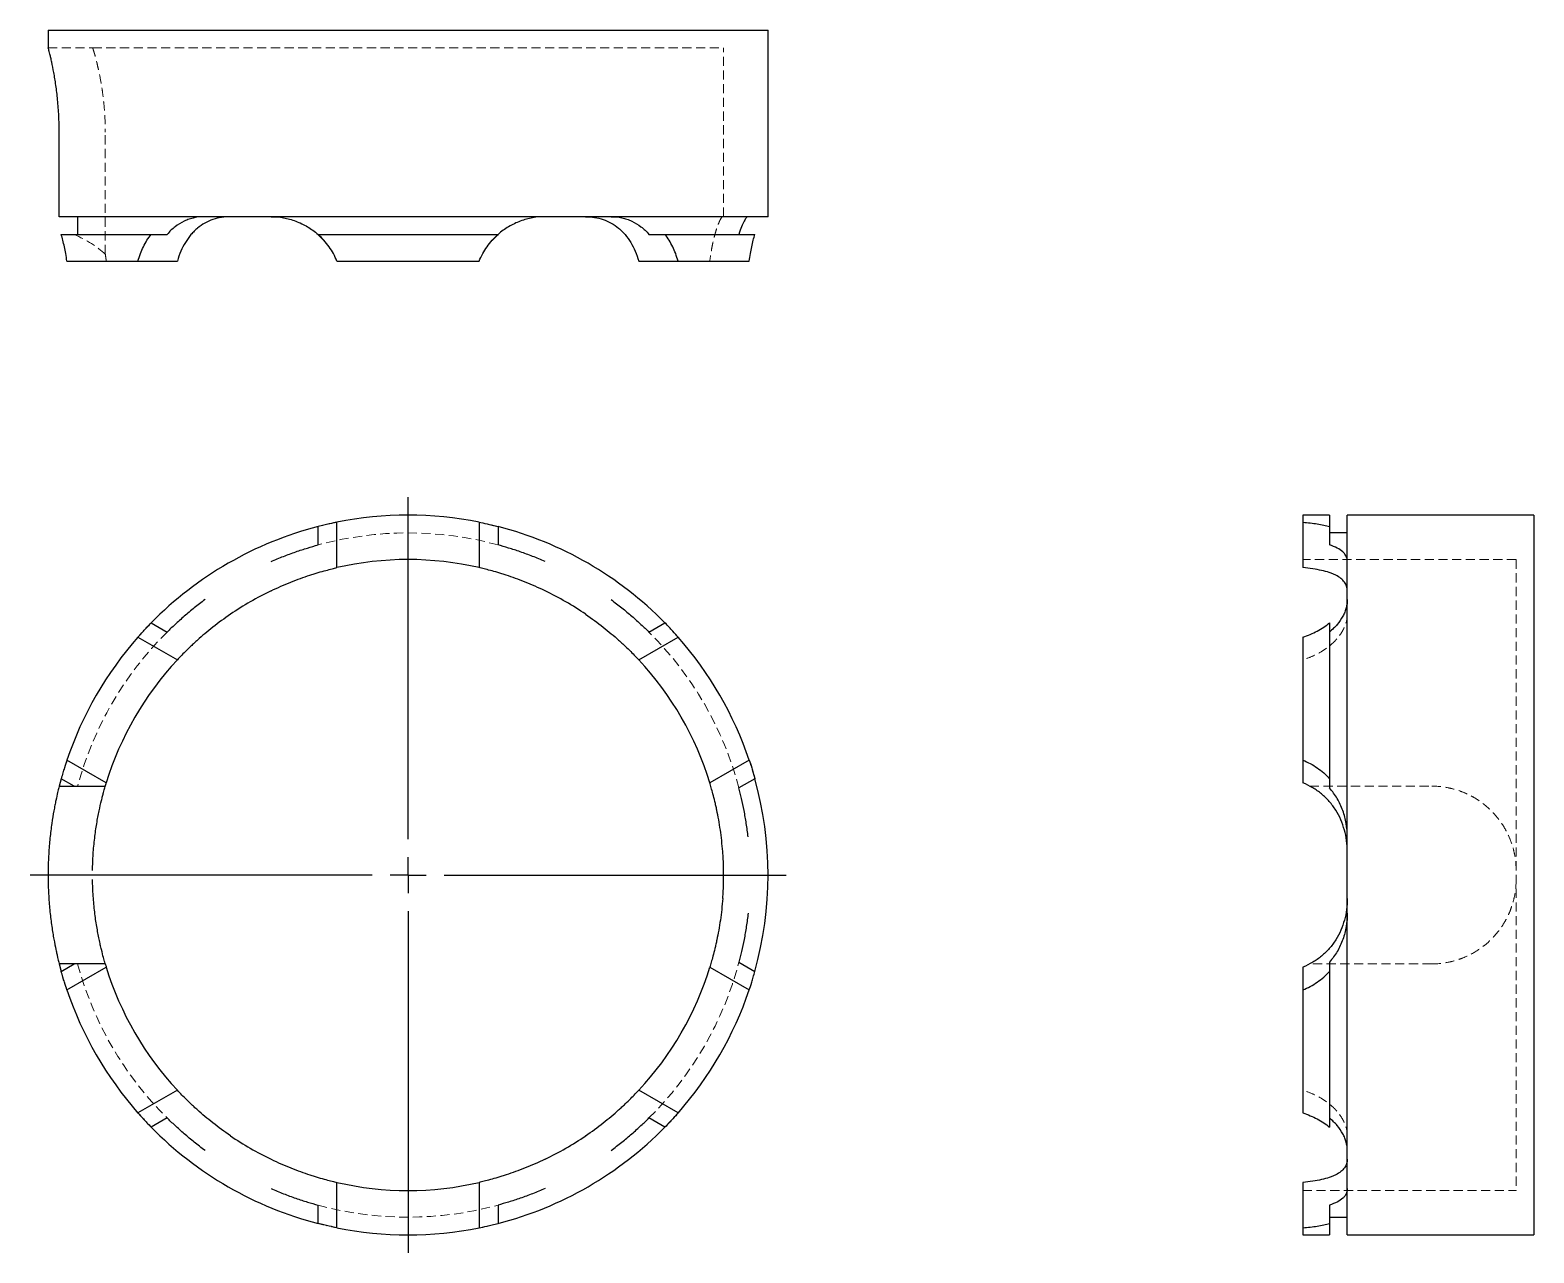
# Model space of a CAD drawing. Header units: millimetres. Extents: x 30 to 239, y 4 to 174.
import ezdxf

# ---------------------------------------------------------------- set-up
doc = ezdxf.new("R2010")
doc.units = ezdxf.units.MM
doc.linetypes.add('HIDDEN', pattern=[1.905, 1.27, -0.635])
doc.layers.add('10', color=7, linetype='Continuous')

# ---------------------------------------------------------------- blocks, each defined once
blk = doc.blocks.new('SW_CENTERMARKSYMBOL_0')
at = {"layer": '10', "color": 0}
for p, q in [((0, 5), (0, 52.5)), ((0, 0), (0, 2.5)), ((-5, 0), (-52.5, 0)), ((0, 0), (-2.5, 0)), ((0, 0), (0, -2.5)), ((0, 0), (2.5, 0)), ((5, 0), (52.5, 0)), ((0, -5), (0, -52.5))]:
    blk.add_line(p, q, dxfattribs=at)

msp = doc.modelspace()

# ---------------------------------------------------------------- linework, layer by layer
at = {"color": 7, "linetype": 'Continuous', "lineweight": 25}
for p, q in [((33, 174.38), (33, 171.91)), ((33, 174.38), (133, 174.38)), ((133, 148.46), (133, 174.38)), ((33, 171.91), (33, 171.91)), ((34.55, 148.46), (34.55, 160.19)), ((133, 148.46), (34.55, 148.46)), ((37.1, 148.46), (37.1, 145.99)), ((34.82, 145.99), (47.32, 145.99)), ((47.32, 145.99), (49.54, 145.99)), ((116.46, 145.99), (118.68, 145.99)), ((35.61, 142.28), (45.49, 142.28)), ((45.49, 142.28), (50.96, 142.28)), ((73.12, 142.28), (92.88, 142.28)), ((115.04, 142.28), (120.51, 142.28)), ((120.51, 142.28), (130.39, 142.28)), ((210.99, 107), (207.28, 107)), ((207.28, 107), (207.28, 106.01)), ((210.99, 107), (210.99, 105.41)), ((239.38, 107), (213.46, 107)), ((213.46, 7), (213.46, 107)), ((239.38, 107), (239.38, 7)), ((70.5, 102.86), (70.5, 105.41)), ((73.12, 99.7), (73.12, 106.01)), ((92.88, 106.01), (92.88, 99.7)), ((95.5, 105.41), (95.5, 102.86)), ((207.28, 106.01), (207.28, 99.7)), ((210.99, 105.41), (210.99, 102.86)), ((213.46, 104.53), (210.99, 104.53)), ((47.32, 92.03), (49.54, 90.75)), ((116.46, 90.75), (118.68, 92.03)), ((45.49, 90.06), (50.96, 86.9)), ((115.04, 86.9), (120.51, 90.06)), ((207.28, 90.06), (207.28, 72.95)), ((41.08, 69.8), (35.61, 72.95)), ((130.39, 72.95), (124.92, 69.8)), ((207.28, 72.95), (207.28, 69.8)), ((34.82, 70.38), (34.55, 69.35)), ((34.55, 69.35), (36.62, 69.35)), ((36.62, 69.35), (34.82, 70.38)), ((36.62, 69.35), (40.95, 69.35)), ((131.18, 70.38), (128.96, 69.1)), ((210.99, 70.38), (210.99, 69.1)), ((34.55, 44.65), (34.82, 43.62)), ((36.62, 44.65), (34.55, 44.65)), ((34.82, 43.62), (36.62, 44.65)), ((35.61, 41.05), (41.08, 44.2)), ((40.95, 44.65), (36.62, 44.65)), ((124.92, 44.2), (130.39, 41.05)), ((128.96, 44.9), (131.18, 43.62)), ((207.28, 44.2), (207.28, 41.05)), ((210.99, 44.9), (210.99, 43.62)), ((207.28, 41.05), (207.28, 23.94)), ((50.96, 27.1), (45.49, 23.94)), ((120.51, 23.94), (115.04, 27.1)), ((49.54, 23.25), (47.32, 21.97)), ((118.68, 21.97), (116.46, 23.25)), ((73.12, 7.99), (73.12, 14.3)), ((92.88, 14.3), (92.88, 7.99)), ((207.28, 14.3), (207.28, 7.99)), ((70.5, 8.59), (70.5, 11.14)), ((95.5, 11.14), (95.5, 8.59)), ((210.99, 11.14), (210.99, 8.59)), ((210.99, 9.47), (213.46, 9.47)), ((210.99, 8.59), (210.99, 7)), ((207.28, 7.99), (207.28, 7)), ((207.28, 7), (210.99, 7)), ((213.46, 7), (239.38, 7))]:
    msp.add_line(p, q, dxfattribs=at)
at = {"color": 7, "linetype": 'HIDDEN', "lineweight": 18}
for p, q in [((33, 171.91), (39.18, 171.91)), ((39.18, 171.91), (126.83, 171.91)), ((126.83, 148.46), (126.83, 171.91)), ((40.95, 143.26), (40.95, 160.19)), ((70.42, 146.05), (71.46, 145.01)), ((95.58, 146.05), (94.54, 145.01)), ((236.91, 100.83), (207.28, 100.83)), ((236.91, 100.83), (236.91, 13.17)), ((208.26, 69.35), (225.19, 69.35)), ((225.19, 44.65), (208.26, 44.65)), ((207.28, 13.17), (236.91, 13.17)), ((92.88, 7.99), (94.38, 8.31))]:
    msp.add_line(p, q, dxfattribs=at)
at = {"color": 7, "linetype": 'Continuous', "lineweight": 25, "flags": 128}
for points in [[(70.5, 145.99), (72.96, 145.99), (75.45, 145.99), (77.96, 145.99), (80.47, 145.99), (83, 145.99), (85.53, 145.99), (88.04, 145.99), (90.55, 145.99), (93.04, 145.99), (95.5, 145.99)], [(118.68, 145.99), (120.4, 145.99), (122.03, 145.99), (123.56, 145.99), (124.98, 145.99), (126.3, 145.99), (127.51, 145.99), (128.6, 145.99), (129.58, 145.99), (130.44, 145.99), (131.18, 145.99)], [(210.99, 92.03), (210.99, 90.18), (210.99, 88.25), (210.99, 86.24), (210.99, 84.16), (210.99, 82), (210.99, 79.78), (210.99, 77.5), (210.99, 75.17), (210.99, 72.8), (210.99, 70.38)], [(210.99, 43.62), (210.99, 41.2), (210.99, 38.83), (210.99, 36.5), (210.99, 34.22), (210.99, 32), (210.99, 29.84), (210.99, 27.76), (210.99, 25.75), (210.99, 23.82), (210.99, 21.97)]]:
    msp.add_lwpolyline(points, dxfattribs=at)
at = {"color": 7, "linetype": 'HIDDEN', "lineweight": 18, "flags": 128}
for points in [[(95.5, 105.41), (94.6, 105.64), (92.88, 106.01)], [(47.32, 92.03), (45.93, 90.55), (45.49, 90.06)], [(120.51, 90.06), (119.47, 91.21), (118.68, 92.03)], [(35.61, 72.95), (35.21, 71.69), (34.82, 70.38)], [(131.18, 70.38), (130.53, 72.54), (130.39, 72.95)], [(34.82, 43.62), (35.21, 42.31), (35.61, 41.05)], [(130.39, 41.05), (130.53, 41.46), (131.18, 43.62)], [(45.49, 23.94), (45.93, 23.45), (47.32, 21.97)], [(118.68, 21.97), (119.47, 22.79), (120.51, 23.94)], [(94.43, 8.32), (94.6, 8.36), (95.5, 8.59)]]:
    msp.add_lwpolyline(points, dxfattribs=at)
at = {"color": 7, "linetype": 'Continuous', "lineweight": 25}
for radius, start, end in [(50, 78.6074, 101.3926), (50, 104.4771, 135.5229), (50, 44.4771, 75.5229), (43.83, 76.9764, 103.0236), (43.83, 115.7382, 124.2618), (43.83, 55.7382, 64.2618), (50, 138.6074, 161.3926), (50, 18.6074, 41.3926), (43.83, 136.9764, 163.0236), (43.83, 16.9764, 43.0236), (50, 344.4771, 15.5229), (43.83, 355.7382, 4.2618), (50, 179.2926, 180.7074), (43.83, 196.9764, 223.0236), (43.83, 316.9764, 343.0236), (50, 198.6074, 221.3926), (50, 318.6074, 341.3926), (50, 224.4771, 255.5229), (50, 284.4771, 315.5229), (43.83, 235.7382, 244.2618), (43.83, 295.7382, 304.2618), (43.83, 256.9764, 283.0236), (50, 258.6074, 281.3926)]:
    msp.add_arc((83, 57), radius, start, end, dxfattribs=at)
at = {"color": 7, "linetype": 'HIDDEN', "lineweight": 18}
for radius, start, end in [(50, 101.3926, 104.4771), (47.53, 74.7531, 105.2469), (47.53, 134.7531, 164.9453), (47.53, 14.7531, 45.2469), (47.53, 195.0547, 225.2469), (47.53, 314.7531, 345.2469), (47.53, 254.7531, 285.2469), (50, 255.5229, 258.6074)]:
    msp.add_arc((83, 57), radius, start, end, dxfattribs=at)
msp.add_ellipse((23.55, 138.58), major_axis=(19.75, 0), ratio=0.5, start_param=0.493556, end_param=0.848062, dxfattribs=at)
at = {"color": 7, "linetype": 'Continuous', "lineweight": 25}
for points, knots in [([(34.55, 160.19), (34.55, 160.96), (34.53, 161.73), (34.47, 162.86), (34.45, 163.23), (34.39, 163.97), (34.36, 164.33), (34.26, 165.4), (34.18, 166.07), (34.04, 167.02), (33.99, 167.33), (33.9, 167.93), (33.85, 168.21), (33.7, 169.02), (33.61, 169.5), (33.47, 170.14), (33.42, 170.34), (33.34, 170.7), (33.3, 170.87), (33.23, 171.16), (33.19, 171.29), (33.13, 171.51), (33.11, 171.61), (33.04, 171.84), (33.01, 171.91), (33, 171.91)], [0, 0, 0, 0, 0.125, 0.125, 0.1875, 0.1875, 0.25, 0.25, 0.375, 0.375, 0.4375, 0.4375, 0.5, 0.5, 0.625, 0.625, 0.6875, 0.6875, 0.75, 0.75, 0.8125, 0.8125, 0.875, 0.875, 1, 1, 1, 1]), ([(54.8, 148.46), (54.29, 148.46), (53.79, 148.41), (53.07, 148.25), (52.83, 148.19), (52.37, 148.04), (52.14, 147.94), (51.46, 147.63), (51.04, 147.37), (50.25, 146.76), (49.88, 146.4), (49.54, 145.99)], [0, 0, 0, 0, 0.25, 0.25, 0.375, 0.375, 0.5, 0.5, 0.75, 0.75, 1, 1, 1, 1]), ([(58.33, 148.46), (57.48, 148.46), (56.67, 148.33), (55.51, 147.93), (55.13, 147.76), (54.42, 147.36), (54.08, 147.13), (53.6, 146.73), (53.44, 146.59), (53.14, 146.29), (52.99, 146.13), (52.56, 145.63), (52.31, 145.27), (51.84, 144.5), (51.63, 144.09), (51.25, 143.22), (51.09, 142.76), (50.96, 142.28)], [0, 0, 0, 0, 0.25, 0.25, 0.375, 0.375, 0.5, 0.5, 0.5625, 0.5625, 0.625, 0.625, 0.75, 0.75, 0.875, 0.875, 1, 1, 1, 1]), ([(63.97, 148.46), (64.55, 148.46), (65.12, 148.41), (65.98, 148.25), (66.27, 148.19), (66.84, 148.04), (67.13, 147.94), (67.97, 147.63), (68.51, 147.37), (69.54, 146.76), (70.03, 146.4), (70.5, 145.99)], [0, 0, 0, 0, 0.25, 0.25, 0.375, 0.375, 0.5, 0.5, 0.75, 0.75, 1, 1, 1, 1]), ([(102.03, 148.46), (101.45, 148.46), (100.88, 148.41), (100.02, 148.25), (99.73, 148.19), (99.16, 148.04), (98.87, 147.94), (98.03, 147.63), (97.49, 147.37), (96.46, 146.76), (95.97, 146.4), (95.5, 145.99)], [0, 0, 0, 0, 0.25, 0.25, 0.375, 0.375, 0.5, 0.5, 0.75, 0.75, 1, 1, 1, 1]), ([(107.67, 148.46), (108.52, 148.46), (109.33, 148.33), (110.49, 147.93), (110.87, 147.76), (111.58, 147.36), (111.92, 147.13), (112.4, 146.73), (112.56, 146.59), (112.86, 146.29), (113.01, 146.13), (113.44, 145.63), (113.69, 145.27), (114.16, 144.5), (114.37, 144.09), (114.75, 143.22), (114.91, 142.76), (115.04, 142.28)], [0, 0, 0, 0, 0.25, 0.25, 0.375, 0.375, 0.5, 0.5, 0.5625, 0.5625, 0.625, 0.625, 0.75, 0.75, 0.875, 0.875, 1, 1, 1, 1]), ([(111.2, 148.46), (111.71, 148.46), (112.21, 148.41), (112.93, 148.25), (113.17, 148.19), (113.63, 148.04), (113.86, 147.94), (114.54, 147.63), (114.96, 147.37), (115.75, 146.76), (116.12, 146.4), (116.46, 145.99)], [0, 0, 0, 0, 0.25, 0.25, 0.375, 0.375, 0.5, 0.5, 0.75, 0.75, 1, 1, 1, 1]), ([(130.24, 148.46), (130.16, 148.46), (130.08, 148.41), (129.94, 148.25), (129.89, 148.19), (129.79, 148.04), (129.74, 147.94), (129.57, 147.63), (129.45, 147.37), (129.21, 146.76), (129.09, 146.4), (128.96, 145.99)], [0, 0, 0, 0, 0.25, 0.25, 0.375, 0.375, 0.5, 0.5, 0.75, 0.75, 1, 1, 1, 1]), ([(35.61, 142.28), (35.52, 143), (35.4, 143.67), (35.2, 144.6), (35.13, 144.9), (34.98, 145.47), (34.9, 145.74), (34.82, 145.99)], [0, 0, 0, 0, 0.5, 0.5, 0.75, 0.75, 1, 1, 1, 1]), ([(45.49, 142.28), (45.69, 143), (45.94, 143.67), (46.39, 144.6), (46.56, 144.9), (46.92, 145.47), (47.12, 145.74), (47.32, 145.99)], [0, 0, 0, 0, 0.5, 0.5, 0.75, 0.75, 1, 1, 1, 1]), ([(73.12, 142.28), (72.83, 143), (72.47, 143.67), (71.81, 144.6), (71.57, 144.9), (71.06, 145.47), (70.79, 145.74), (70.5, 145.99)], [0, 0, 0, 0, 0.5, 0.5, 0.75, 0.75, 1, 1, 1, 1]), ([(92.88, 142.28), (93.17, 143), (93.53, 143.67), (94.19, 144.6), (94.43, 144.9), (94.94, 145.47), (95.21, 145.74), (95.5, 145.99)], [0, 0, 0, 0, 0.5, 0.5, 0.75, 0.75, 1, 1, 1, 1]), ([(120.51, 142.28), (120.31, 143), (120.06, 143.67), (119.61, 144.6), (119.44, 144.9), (119.08, 145.47), (118.88, 145.74), (118.68, 145.99)], [0, 0, 0, 0, 0.5, 0.5, 0.75, 0.75, 1, 1, 1, 1]), ([(130.39, 142.28), (130.48, 143), (130.6, 143.67), (130.8, 144.6), (130.87, 144.9), (131.02, 145.47), (131.1, 145.74), (131.18, 145.99)], [0, 0, 0, 0, 0.5, 0.5, 0.75, 0.75, 1, 1, 1, 1]), ([(73.12, 106.01), (72.83, 105.96), (72.47, 105.88), (71.81, 105.73), (71.57, 105.68), (71.06, 105.55), (70.79, 105.49), (70.5, 105.41)], [0, 0, 0, 0, 0.5, 0.5, 0.75, 0.75, 1, 1, 1, 1]), ([(92.88, 106.01), (93.17, 105.96), (93.53, 105.88), (94.19, 105.73), (94.43, 105.68), (94.94, 105.55), (95.21, 105.49), (95.5, 105.41)], [0, 0, 0, 0, 0.5, 0.5, 0.75, 0.75, 1, 1, 1, 1]), ([(207.28, 106.01), (208, 105.96), (208.67, 105.88), (209.6, 105.73), (209.9, 105.68), (210.47, 105.55), (210.74, 105.49), (210.99, 105.41)], [0, 0, 0, 0, 0.5, 0.5, 0.75, 0.75, 1, 1, 1, 1]), ([(63.97, 100.55), (64.55, 100.81), (65.12, 101.05), (65.98, 101.38), (66.27, 101.49), (66.84, 101.7), (67.13, 101.8), (67.97, 102.1), (68.51, 102.27), (69.54, 102.59), (70.03, 102.73), (70.5, 102.86)], [0, 0, 0, 0, 0.25, 0.25, 0.375, 0.375, 0.5, 0.5, 0.75, 0.75, 1, 1, 1, 1]), ([(102.03, 100.55), (101.45, 100.81), (100.88, 101.05), (100.02, 101.38), (99.73, 101.49), (99.16, 101.7), (98.87, 101.8), (98.03, 102.1), (97.49, 102.27), (96.46, 102.59), (95.97, 102.73), (95.5, 102.86)], [0, 0, 0, 0, 0.25, 0.25, 0.375, 0.375, 0.5, 0.5, 0.75, 0.75, 1, 1, 1, 1]), ([(213.46, 100.55), (213.46, 100.81), (213.41, 101.05), (213.25, 101.38), (213.19, 101.49), (213.04, 101.7), (212.94, 101.8), (212.63, 102.1), (212.37, 102.27), (211.76, 102.59), (211.4, 102.73), (210.99, 102.86)], [0, 0, 0, 0, 0.25, 0.25, 0.375, 0.375, 0.5, 0.5, 0.75, 0.75, 1, 1, 1, 1]), ([(63.97, 96.48), (64.89, 96.92), (65.81, 97.33), (67.18, 97.88), (67.64, 98.05), (68.52, 98.37), (68.94, 98.51), (69.56, 98.72), (69.76, 98.78), (70.15, 98.9), (70.35, 98.96), (70.91, 99.13), (71.25, 99.22), (71.89, 99.4), (72.18, 99.47), (72.7, 99.6), (72.93, 99.66), (73.12, 99.7)], [0, 0, 0, 0, 0.25, 0.25, 0.375, 0.375, 0.5, 0.5, 0.5625, 0.5625, 0.625, 0.625, 0.75, 0.75, 0.875, 0.875, 1, 1, 1, 1]), ([(102.03, 96.48), (101.11, 96.92), (100.19, 97.33), (98.82, 97.88), (98.36, 98.05), (97.48, 98.37), (97.06, 98.51), (96.44, 98.72), (96.24, 98.78), (95.85, 98.9), (95.65, 98.96), (95.09, 99.13), (94.75, 99.22), (94.11, 99.4), (93.82, 99.47), (93.3, 99.6), (93.07, 99.66), (92.88, 99.7)], [0, 0, 0, 0, 0.25, 0.25, 0.375, 0.375, 0.5, 0.5, 0.5625, 0.5625, 0.625, 0.625, 0.75, 0.75, 0.875, 0.875, 1, 1, 1, 1]), ([(213.46, 96.48), (213.46, 96.92), (213.33, 97.33), (212.93, 97.88), (212.76, 98.05), (212.36, 98.37), (212.13, 98.51), (211.73, 98.72), (211.59, 98.78), (211.29, 98.9), (211.13, 98.96), (210.63, 99.13), (210.27, 99.22), (209.5, 99.4), (209.09, 99.47), (208.22, 99.6), (207.76, 99.66), (207.28, 99.7)], [0, 0, 0, 0, 0.25, 0.25, 0.375, 0.375, 0.5, 0.5, 0.5625, 0.5625, 0.625, 0.625, 0.75, 0.75, 0.875, 0.875, 1, 1, 1, 1]), ([(54.8, 95.26), (54.29, 94.88), (53.79, 94.5), (53.07, 93.93), (52.83, 93.73), (52.37, 93.34), (52.14, 93.15), (51.46, 92.56), (51.04, 92.18), (50.25, 91.45), (49.88, 91.09), (49.54, 90.75)], [0, 0, 0, 0, 0.25, 0.25, 0.375, 0.375, 0.5, 0.5, 0.75, 0.75, 1, 1, 1, 1]), ([(111.2, 95.26), (111.71, 94.88), (112.21, 94.5), (112.93, 93.93), (113.17, 93.73), (113.63, 93.34), (113.86, 93.15), (114.54, 92.56), (114.96, 92.18), (115.75, 91.45), (116.12, 91.09), (116.46, 90.75)], [0, 0, 0, 0, 0.25, 0.25, 0.375, 0.375, 0.5, 0.5, 0.75, 0.75, 1, 1, 1, 1]), ([(213.46, 95.26), (213.46, 94.88), (213.41, 94.5), (213.25, 93.93), (213.19, 93.73), (213.04, 93.34), (212.94, 93.15), (212.63, 92.56), (212.37, 92.18), (211.76, 91.45), (211.4, 91.09), (210.99, 90.75)], [0, 0, 0, 0, 0.25, 0.25, 0.375, 0.375, 0.5, 0.5, 0.75, 0.75, 1, 1, 1, 1]), ([(45.49, 90.06), (45.69, 90.28), (45.94, 90.56), (46.39, 91.06), (46.56, 91.24), (46.92, 91.62), (47.12, 91.82), (47.32, 92.03)], [0, 0, 0, 0, 0.5, 0.5, 0.75, 0.75, 1, 1, 1, 1]), ([(58.33, 93.22), (57.48, 92.64), (56.67, 92.05), (55.51, 91.14), (55.13, 90.83), (54.42, 90.23), (54.08, 89.93), (53.6, 89.5), (53.44, 89.36), (53.14, 89.08), (52.99, 88.94), (52.56, 88.54), (52.31, 88.29), (51.84, 87.82), (51.63, 87.61), (51.25, 87.22), (51.09, 87.05), (50.96, 86.9)], [0, 0, 0, 0, 0.25, 0.25, 0.375, 0.375, 0.5, 0.5, 0.5625, 0.5625, 0.625, 0.625, 0.75, 0.75, 0.875, 0.875, 1, 1, 1, 1]), ([(107.67, 93.22), (108.52, 92.64), (109.33, 92.05), (110.49, 91.14), (110.87, 90.83), (111.58, 90.23), (111.92, 89.93), (112.4, 89.5), (112.56, 89.36), (112.86, 89.08), (113.01, 88.94), (113.44, 88.54), (113.69, 88.29), (114.16, 87.82), (114.37, 87.61), (114.75, 87.22), (114.91, 87.05), (115.04, 86.9)], [0, 0, 0, 0, 0.25, 0.25, 0.375, 0.375, 0.5, 0.5, 0.5625, 0.5625, 0.625, 0.625, 0.75, 0.75, 0.875, 0.875, 1, 1, 1, 1]), ([(120.51, 90.06), (120.31, 90.28), (120.06, 90.56), (119.61, 91.06), (119.44, 91.24), (119.08, 91.62), (118.88, 91.82), (118.68, 92.03)], [0, 0, 0, 0, 0.5, 0.5, 0.75, 0.75, 1, 1, 1, 1]), ([(207.28, 90.06), (208, 90.28), (208.67, 90.56), (209.6, 91.06), (209.9, 91.24), (210.47, 91.62), (210.74, 91.82), (210.99, 92.03)], [0, 0, 0, 0, 0.5, 0.5, 0.75, 0.75, 1, 1, 1, 1]), ([(35.61, 72.95), (35.52, 72.67), (35.4, 72.32), (35.2, 71.67), (35.13, 71.44), (34.98, 70.93), (34.9, 70.67), (34.82, 70.38)], [0, 0, 0, 0, 0.5, 0.5, 0.75, 0.75, 1, 1, 1, 1]), ([(130.39, 72.95), (130.48, 72.67), (130.6, 72.32), (130.8, 71.67), (130.87, 71.44), (131.02, 70.93), (131.1, 70.67), (131.18, 70.38)], [0, 0, 0, 0, 0.5, 0.5, 0.75, 0.75, 1, 1, 1, 1]), ([(207.28, 72.95), (208, 72.67), (208.67, 72.32), (209.6, 71.67), (209.9, 71.44), (210.47, 70.93), (210.74, 70.67), (210.99, 70.38)], [0, 0, 0, 0, 0.5, 0.5, 0.75, 0.75, 1, 1, 1, 1]), ([(34.55, 69.35), (34.55, 69.35), (34.53, 69.27), (34.47, 69.04), (34.45, 68.95), (34.39, 68.73), (34.36, 68.6), (34.26, 68.15), (34.18, 67.79), (34.04, 67.16), (33.99, 66.93), (33.9, 66.44), (33.85, 66.18), (33.7, 65.37), (33.61, 64.79), (33.47, 63.83), (33.42, 63.5), (33.34, 62.82), (33.3, 62.48), (33.23, 61.77), (33.19, 61.41), (33.13, 60.68), (33.11, 60.3), (33.04, 59.16), (33.01, 58.4), (33, 57.62)], [0, 0, 0, 0, 0.125, 0.125, 0.1875, 0.1875, 0.25, 0.25, 0.375, 0.375, 0.4375, 0.4375, 0.5, 0.5, 0.625, 0.625, 0.6875, 0.6875, 0.75, 0.75, 0.8125, 0.8125, 0.875, 0.875, 1, 1, 1, 1]), ([(39.18, 57.62), (39.19, 58.4), (39.22, 59.16), (39.29, 60.29), (39.32, 60.66), (39.39, 61.4), (39.43, 61.76), (39.56, 62.83), (39.65, 63.5), (39.81, 64.45), (39.86, 64.76), (39.98, 65.36), (40.03, 65.64), (40.2, 66.45), (40.31, 66.93), (40.47, 67.57), (40.52, 67.77), (40.61, 68.13), (40.65, 68.3), (40.73, 68.59), (40.77, 68.72), (40.83, 68.94), (40.86, 69.04), (40.92, 69.27), (40.95, 69.35), (40.95, 69.35)], [0, 0, 0, 0, 0.125, 0.125, 0.1875, 0.1875, 0.25, 0.25, 0.375, 0.375, 0.4375, 0.4375, 0.5, 0.5, 0.625, 0.625, 0.6875, 0.6875, 0.75, 0.75, 0.8125, 0.8125, 0.875, 0.875, 1, 1, 1, 1]), ([(40.95, 69.35), (40.96, 69.39), (40.98, 69.47), (41.02, 69.58), (41.05, 69.69), (41.07, 69.76), (41.08, 69.8)], [0, 0, 0, 0, 0.247836, 0.497107, 0.747824, 1, 1, 1, 1]), ([(126.71, 60.26), (126.63, 61.28), (126.52, 62.28), (126.31, 63.74), (126.23, 64.22), (126.07, 65.14), (125.98, 65.58), (125.85, 66.22), (125.8, 66.42), (125.71, 66.82), (125.67, 67.02), (125.53, 67.59), (125.44, 67.94), (125.27, 68.58), (125.19, 68.87), (125.04, 69.38), (124.97, 69.61), (124.92, 69.8)], [0, 0, 0, 0, 0.25, 0.25, 0.375, 0.375, 0.5, 0.5, 0.5625, 0.5625, 0.625, 0.625, 0.75, 0.75, 0.875, 0.875, 1, 1, 1, 1]), ([(130.24, 62.29), (130.16, 62.92), (130.08, 63.54), (129.94, 64.46), (129.89, 64.76), (129.79, 65.36), (129.74, 65.65), (129.57, 66.53), (129.45, 67.09), (129.21, 68.14), (129.09, 68.64), (128.96, 69.1)], [0, 0, 0, 0, 0.25, 0.25, 0.375, 0.375, 0.5, 0.5, 0.75, 0.75, 1, 1, 1, 1]), ([(213.46, 60.26), (213.46, 61.28), (213.33, 62.28), (212.93, 63.74), (212.76, 64.22), (212.36, 65.14), (212.13, 65.58), (211.73, 66.22), (211.59, 66.42), (211.29, 66.82), (211.13, 67.02), (210.63, 67.59), (210.27, 67.94), (209.5, 68.58), (209.09, 68.87), (208.22, 69.38), (207.76, 69.61), (207.28, 69.8)], [0, 0, 0, 0, 0.25, 0.25, 0.375, 0.375, 0.5, 0.5, 0.5625, 0.5625, 0.625, 0.625, 0.75, 0.75, 0.875, 0.875, 1, 1, 1, 1]), ([(213.46, 62.29), (213.46, 62.92), (213.41, 63.54), (213.25, 64.46), (213.19, 64.76), (213.04, 65.36), (212.94, 65.65), (212.63, 66.53), (212.37, 67.09), (211.76, 68.14), (211.4, 68.64), (210.99, 69.1)], [0, 0, 0, 0, 0.25, 0.25, 0.375, 0.375, 0.5, 0.5, 0.75, 0.75, 1, 1, 1, 1]), ([(33, 56.38), (33.01, 55.6), (33.04, 54.84), (33.11, 53.71), (33.13, 53.34), (33.19, 52.6), (33.23, 52.24), (33.34, 51.18), (33.42, 50.5), (33.56, 49.55), (33.61, 49.24), (33.7, 48.64), (33.75, 48.36), (33.9, 47.55), (33.99, 47.07), (34.13, 46.43), (34.17, 46.23), (34.26, 45.87), (34.29, 45.7), (34.36, 45.41), (34.39, 45.28), (34.45, 45.05), (34.47, 44.96), (34.53, 44.73), (34.55, 44.65), (34.55, 44.65)], [0, 0, 0, 0, 0.125, 0.125, 0.1875, 0.1875, 0.25, 0.25, 0.375, 0.375, 0.4375, 0.4375, 0.5, 0.5, 0.625, 0.625, 0.6875, 0.6875, 0.75, 0.75, 0.8125, 0.8125, 0.875, 0.875, 1, 1, 1, 1]), ([(40.95, 44.65), (40.95, 44.65), (40.92, 44.73), (40.86, 44.96), (40.83, 45.05), (40.77, 45.27), (40.73, 45.41), (40.61, 45.85), (40.52, 46.21), (40.36, 46.85), (40.31, 47.08), (40.2, 47.56), (40.14, 47.82), (39.98, 48.63), (39.87, 49.21), (39.71, 50.17), (39.66, 50.5), (39.56, 51.18), (39.52, 51.52), (39.43, 52.22), (39.39, 52.58), (39.33, 53.32), (39.3, 53.7), (39.22, 54.84), (39.19, 55.6), (39.18, 56.38)], [0, 0, 0, 0, 0.125, 0.125, 0.1875, 0.1875, 0.25, 0.25, 0.375, 0.375, 0.4375, 0.4375, 0.5, 0.5, 0.625, 0.625, 0.6875, 0.6875, 0.75, 0.75, 0.8125, 0.8125, 0.875, 0.875, 1, 1, 1, 1]), ([(126.71, 53.74), (126.63, 52.72), (126.52, 51.72), (126.31, 50.26), (126.23, 49.78), (126.07, 48.86), (125.98, 48.42), (125.85, 47.78), (125.8, 47.58), (125.71, 47.18), (125.67, 46.98), (125.53, 46.41), (125.44, 46.06), (125.27, 45.42), (125.19, 45.13), (125.04, 44.62), (124.97, 44.39), (124.92, 44.2)], [0, 0, 0, 0, 0.25, 0.25, 0.375, 0.375, 0.5, 0.5, 0.5625, 0.5625, 0.625, 0.625, 0.75, 0.75, 0.875, 0.875, 1, 1, 1, 1]), ([(213.46, 53.74), (213.46, 52.72), (213.33, 51.72), (212.93, 50.26), (212.76, 49.78), (212.36, 48.86), (212.13, 48.42), (211.73, 47.78), (211.59, 47.58), (211.29, 47.18), (211.13, 46.98), (210.63, 46.41), (210.27, 46.06), (209.5, 45.42), (209.09, 45.13), (208.22, 44.62), (207.76, 44.39), (207.28, 44.2)], [0, 0, 0, 0, 0.25, 0.25, 0.375, 0.375, 0.5, 0.5, 0.5625, 0.5625, 0.625, 0.625, 0.75, 0.75, 0.875, 0.875, 1, 1, 1, 1]), ([(130.24, 51.71), (130.16, 51.08), (130.08, 50.46), (129.94, 49.54), (129.89, 49.24), (129.79, 48.64), (129.74, 48.35), (129.57, 47.47), (129.45, 46.91), (129.21, 45.86), (129.09, 45.36), (128.96, 44.9)], [0, 0, 0, 0, 0.25, 0.25, 0.375, 0.375, 0.5, 0.5, 0.75, 0.75, 1, 1, 1, 1]), ([(213.46, 51.71), (213.46, 51.08), (213.41, 50.46), (213.25, 49.54), (213.19, 49.24), (213.04, 48.64), (212.94, 48.35), (212.63, 47.47), (212.37, 46.91), (211.76, 45.86), (211.4, 45.36), (210.99, 44.9)], [0, 0, 0, 0, 0.25, 0.25, 0.375, 0.375, 0.5, 0.5, 0.75, 0.75, 1, 1, 1, 1]), ([(35.61, 41.05), (35.52, 41.33), (35.4, 41.68), (35.2, 42.33), (35.13, 42.56), (34.98, 43.07), (34.9, 43.33), (34.82, 43.62)], [0, 0, 0, 0, 0.5, 0.5, 0.75, 0.75, 1, 1, 1, 1]), ([(130.39, 41.05), (130.48, 41.33), (130.6, 41.68), (130.8, 42.33), (130.87, 42.56), (131.02, 43.07), (131.1, 43.33), (131.18, 43.62)], [0, 0, 0, 0, 0.5, 0.5, 0.75, 0.75, 1, 1, 1, 1]), ([(207.28, 41.05), (208, 41.33), (208.67, 41.68), (209.6, 42.33), (209.9, 42.56), (210.47, 43.07), (210.74, 43.33), (210.99, 43.62)], [0, 0, 0, 0, 0.5, 0.5, 0.75, 0.75, 1, 1, 1, 1]), ([(58.33, 20.78), (57.48, 21.36), (56.67, 21.95), (55.51, 22.86), (55.13, 23.17), (54.42, 23.77), (54.08, 24.07), (53.6, 24.5), (53.44, 24.64), (53.14, 24.92), (52.99, 25.06), (52.56, 25.46), (52.31, 25.71), (51.84, 26.18), (51.63, 26.39), (51.25, 26.78), (51.09, 26.95), (50.96, 27.1)], [0, 0, 0, 0, 0.25, 0.25, 0.375, 0.375, 0.5, 0.5, 0.5625, 0.5625, 0.625, 0.625, 0.75, 0.75, 0.875, 0.875, 1, 1, 1, 1]), ([(107.67, 20.78), (108.52, 21.36), (109.33, 21.95), (110.49, 22.86), (110.87, 23.17), (111.58, 23.77), (111.92, 24.07), (112.4, 24.5), (112.56, 24.64), (112.86, 24.92), (113.01, 25.06), (113.44, 25.46), (113.69, 25.71), (114.16, 26.18), (114.37, 26.39), (114.75, 26.78), (114.91, 26.95), (115.04, 27.1)], [0, 0, 0, 0, 0.25, 0.25, 0.375, 0.375, 0.5, 0.5, 0.5625, 0.5625, 0.625, 0.625, 0.75, 0.75, 0.875, 0.875, 1, 1, 1, 1]), ([(45.49, 23.94), (45.69, 23.72), (45.94, 23.44), (46.39, 22.94), (46.56, 22.76), (46.92, 22.38), (47.12, 22.18), (47.32, 21.97)], [0, 0, 0, 0, 0.5, 0.5, 0.75, 0.75, 1, 1, 1, 1]), ([(54.8, 18.74), (54.29, 19.12), (53.79, 19.5), (53.07, 20.07), (52.83, 20.27), (52.37, 20.66), (52.14, 20.85), (51.46, 21.44), (51.04, 21.82), (50.25, 22.55), (49.88, 22.91), (49.54, 23.25)], [0, 0, 0, 0, 0.25, 0.25, 0.375, 0.375, 0.5, 0.5, 0.75, 0.75, 1, 1, 1, 1]), ([(111.2, 18.74), (111.71, 19.12), (112.21, 19.5), (112.93, 20.07), (113.17, 20.27), (113.63, 20.66), (113.86, 20.85), (114.54, 21.44), (114.96, 21.82), (115.75, 22.55), (116.12, 22.91), (116.46, 23.25)], [0, 0, 0, 0, 0.25, 0.25, 0.375, 0.375, 0.5, 0.5, 0.75, 0.75, 1, 1, 1, 1]), ([(120.51, 23.94), (120.31, 23.72), (120.06, 23.44), (119.61, 22.94), (119.44, 22.76), (119.08, 22.38), (118.88, 22.18), (118.68, 21.97)], [0, 0, 0, 0, 0.5, 0.5, 0.75, 0.75, 1, 1, 1, 1]), ([(207.28, 23.94), (208, 23.72), (208.67, 23.44), (209.6, 22.94), (209.9, 22.76), (210.47, 22.38), (210.74, 22.18), (210.99, 21.97)], [0, 0, 0, 0, 0.5, 0.5, 0.75, 0.75, 1, 1, 1, 1]), ([(213.46, 18.74), (213.46, 19.12), (213.41, 19.5), (213.25, 20.07), (213.19, 20.27), (213.04, 20.66), (212.94, 20.85), (212.63, 21.44), (212.37, 21.82), (211.76, 22.55), (211.4, 22.91), (210.99, 23.25)], [0, 0, 0, 0, 0.25, 0.25, 0.375, 0.375, 0.5, 0.5, 0.75, 0.75, 1, 1, 1, 1]), ([(63.97, 17.52), (64.89, 17.08), (65.81, 16.67), (67.18, 16.12), (67.64, 15.95), (68.52, 15.63), (68.94, 15.49), (69.56, 15.28), (69.76, 15.22), (70.15, 15.1), (70.35, 15.04), (70.91, 14.87), (71.25, 14.78), (71.89, 14.6), (72.18, 14.53), (72.7, 14.4), (72.93, 14.34), (73.12, 14.3)], [0, 0, 0, 0, 0.25, 0.25, 0.375, 0.375, 0.5, 0.5, 0.5625, 0.5625, 0.625, 0.625, 0.75, 0.75, 0.875, 0.875, 1, 1, 1, 1]), ([(102.03, 17.52), (101.11, 17.08), (100.19, 16.67), (98.82, 16.12), (98.36, 15.95), (97.48, 15.63), (97.06, 15.49), (96.44, 15.28), (96.24, 15.22), (95.85, 15.1), (95.65, 15.04), (95.09, 14.87), (94.75, 14.78), (94.11, 14.6), (93.82, 14.53), (93.3, 14.4), (93.07, 14.34), (92.88, 14.3)], [0, 0, 0, 0, 0.25, 0.25, 0.375, 0.375, 0.5, 0.5, 0.5625, 0.5625, 0.625, 0.625, 0.75, 0.75, 0.875, 0.875, 1, 1, 1, 1]), ([(213.46, 17.52), (213.46, 17.08), (213.33, 16.67), (212.93, 16.12), (212.76, 15.95), (212.36, 15.63), (212.13, 15.49), (211.73, 15.28), (211.59, 15.22), (211.29, 15.1), (211.13, 15.04), (210.63, 14.87), (210.27, 14.78), (209.5, 14.6), (209.09, 14.53), (208.22, 14.4), (207.76, 14.34), (207.28, 14.3)], [0, 0, 0, 0, 0.25, 0.25, 0.375, 0.375, 0.5, 0.5, 0.5625, 0.5625, 0.625, 0.625, 0.75, 0.75, 0.875, 0.875, 1, 1, 1, 1]), ([(63.97, 13.45), (64.55, 13.19), (65.12, 12.95), (65.98, 12.62), (66.27, 12.51), (66.84, 12.3), (67.13, 12.2), (67.97, 11.9), (68.51, 11.73), (69.54, 11.41), (70.03, 11.27), (70.5, 11.14)], [0, 0, 0, 0, 0.25, 0.25, 0.375, 0.375, 0.5, 0.5, 0.75, 0.75, 1, 1, 1, 1]), ([(102.03, 13.45), (101.45, 13.19), (100.88, 12.95), (100.02, 12.62), (99.73, 12.51), (99.16, 12.3), (98.87, 12.2), (98.03, 11.9), (97.49, 11.73), (96.46, 11.41), (95.97, 11.27), (95.5, 11.14)], [0, 0, 0, 0, 0.25, 0.25, 0.375, 0.375, 0.5, 0.5, 0.75, 0.75, 1, 1, 1, 1]), ([(213.46, 13.45), (213.46, 13.19), (213.41, 12.95), (213.25, 12.62), (213.19, 12.51), (213.04, 12.3), (212.94, 12.2), (212.63, 11.9), (212.37, 11.73), (211.76, 11.41), (211.4, 11.27), (210.99, 11.14)], [0, 0, 0, 0, 0.25, 0.25, 0.375, 0.375, 0.5, 0.5, 0.75, 0.75, 1, 1, 1, 1]), ([(73.12, 7.99), (72.83, 8.04), (72.47, 8.12), (71.81, 8.27), (71.57, 8.32), (71.06, 8.45), (70.79, 8.51), (70.5, 8.59)], [0, 0, 0, 0, 0.5, 0.5, 0.75, 0.75, 1, 1, 1, 1]), ([(92.88, 7.99), (93.17, 8.04), (93.53, 8.12), (94.19, 8.27), (94.43, 8.32), (94.94, 8.45), (95.21, 8.51), (95.5, 8.59)], [0, 0, 0, 0, 0.5, 0.5, 0.75, 0.75, 1, 1, 1, 1]), ([(207.28, 7.99), (208, 8.04), (208.67, 8.12), (209.6, 8.27), (209.9, 8.32), (210.47, 8.45), (210.74, 8.51), (210.99, 8.59)], [0, 0, 0, 0, 0.5, 0.5, 0.75, 0.75, 1, 1, 1, 1])]:
    msp.add_open_spline(points, degree=3, knots=knots, dxfattribs=at)
at = {"color": 7, "linetype": 'HIDDEN', "lineweight": 18}
for points, knots in [([(39.18, 171.91), (39.19, 171.91), (39.22, 171.84), (39.29, 171.61), (39.32, 171.52), (39.39, 171.29), (39.43, 171.16), (39.56, 170.72), (39.65, 170.36), (39.81, 169.72), (39.86, 169.49), (39.98, 169.01), (40.03, 168.75), (40.2, 167.95), (40.31, 167.36), (40.47, 166.4), (40.52, 166.07), (40.61, 165.4), (40.65, 165.05), (40.73, 164.35), (40.77, 163.99), (40.83, 163.25), (40.86, 162.87), (40.92, 161.73), (40.95, 160.97), (40.95, 160.19)], [0, 0, 0, 0, 0.125, 0.125, 0.1875, 0.1875, 0.25, 0.25, 0.375, 0.375, 0.4375, 0.4375, 0.5, 0.5, 0.625, 0.625, 0.6875, 0.6875, 0.75, 0.75, 0.8125, 0.8125, 0.875, 0.875, 1, 1, 1, 1]), ([(126.71, 148.46), (126.63, 148.46), (126.52, 148.33), (126.31, 147.93), (126.23, 147.76), (126.07, 147.36), (125.98, 147.13), (125.85, 146.73), (125.8, 146.59), (125.71, 146.29), (125.67, 146.13), (125.53, 145.63), (125.44, 145.27), (125.27, 144.5), (125.19, 144.09), (125.04, 143.22), (124.97, 142.76), (124.92, 142.28)], [0, 0, 0, 0, 0.25, 0.25, 0.375, 0.375, 0.5, 0.5, 0.5625, 0.5625, 0.625, 0.625, 0.75, 0.75, 0.875, 0.875, 1, 1, 1, 1]), ([(40.95, 143.26), (40.96, 143.18), (40.98, 143.02), (41.02, 142.78), (41.05, 142.54), (41.07, 142.37), (41.08, 142.28)], [0, 0, 0, 0, 0.247836, 0.497107, 0.747824, 1, 1, 1, 1]), ([(213.46, 93.22), (213.46, 92.64), (213.33, 92.05), (212.93, 91.14), (212.76, 90.83), (212.36, 90.23), (212.13, 89.93), (211.73, 89.5), (211.59, 89.36), (211.29, 89.08), (211.13, 88.94), (210.63, 88.54), (210.27, 88.29), (209.5, 87.82), (209.09, 87.61), (208.22, 87.22), (207.76, 87.05), (207.28, 86.9)], [0, 0, 0, 0, 0.25, 0.25, 0.375, 0.375, 0.5, 0.5, 0.5625, 0.5625, 0.625, 0.625, 0.75, 0.75, 0.875, 0.875, 1, 1, 1, 1]), ([(236.91, 57.62), (236.91, 58.4), (236.84, 59.16), (236.61, 60.29), (236.52, 60.66), (236.29, 61.4), (236.16, 61.76), (235.72, 62.83), (235.36, 63.5), (234.72, 64.45), (234.49, 64.76), (234.01, 65.36), (233.75, 65.64), (232.95, 66.45), (232.36, 66.93), (231.4, 67.57), (231.07, 67.77), (230.4, 68.13), (230.05, 68.3), (229.35, 68.59), (228.99, 68.72), (228.25, 68.94), (227.87, 69.04), (226.73, 69.27), (225.97, 69.35), (225.19, 69.35)], [0, 0, 0, 0, 0.125, 0.125, 0.1875, 0.1875, 0.25, 0.25, 0.375, 0.375, 0.4375, 0.4375, 0.5, 0.5, 0.625, 0.625, 0.6875, 0.6875, 0.75, 0.75, 0.8125, 0.8125, 0.875, 0.875, 1, 1, 1, 1]), ([(225.19, 44.65), (225.97, 44.65), (226.73, 44.73), (227.86, 44.96), (228.23, 45.05), (228.97, 45.27), (229.34, 45.41), (230.4, 45.85), (231.07, 46.21), (232.02, 46.85), (232.33, 47.08), (232.93, 47.56), (233.21, 47.82), (234.02, 48.63), (234.5, 49.21), (235.14, 50.17), (235.34, 50.5), (235.7, 51.18), (235.87, 51.52), (236.16, 52.22), (236.29, 52.58), (236.51, 53.32), (236.61, 53.7), (236.84, 54.84), (236.91, 55.6), (236.91, 56.38)], [0, 0, 0, 0, 0.125, 0.125, 0.1875, 0.1875, 0.25, 0.25, 0.375, 0.375, 0.4375, 0.4375, 0.5, 0.5, 0.625, 0.625, 0.6875, 0.6875, 0.75, 0.75, 0.8125, 0.8125, 0.875, 0.875, 1, 1, 1, 1]), ([(213.46, 20.78), (213.46, 21.36), (213.33, 21.95), (212.93, 22.86), (212.76, 23.17), (212.36, 23.77), (212.13, 24.07), (211.73, 24.5), (211.59, 24.64), (211.29, 24.92), (211.13, 25.06), (210.63, 25.46), (210.27, 25.71), (209.5, 26.18), (209.09, 26.39), (208.22, 26.78), (207.76, 26.95), (207.28, 27.1)], [0, 0, 0, 0, 0.25, 0.25, 0.375, 0.375, 0.5, 0.5, 0.5625, 0.5625, 0.625, 0.625, 0.75, 0.75, 0.875, 0.875, 1, 1, 1, 1])]:
    msp.add_open_spline(points, degree=3, knots=knots, dxfattribs=at)
at = {"color": 7, "linetype": 'Continuous', "lineweight": 25}
msp.add_open_spline([(40.95, 44.65), (41, 44.49), (41.04, 44.34), (41.08, 44.2)], degree=3, dxfattribs=at)

# ---------------------------------------------------------------- block references
at = {"layer": '10'}
msp.add_blockref('SW_CENTERMARKSYMBOL_0', (83, 57), dxfattribs=at)

doc.saveas('drawing.dxf')
